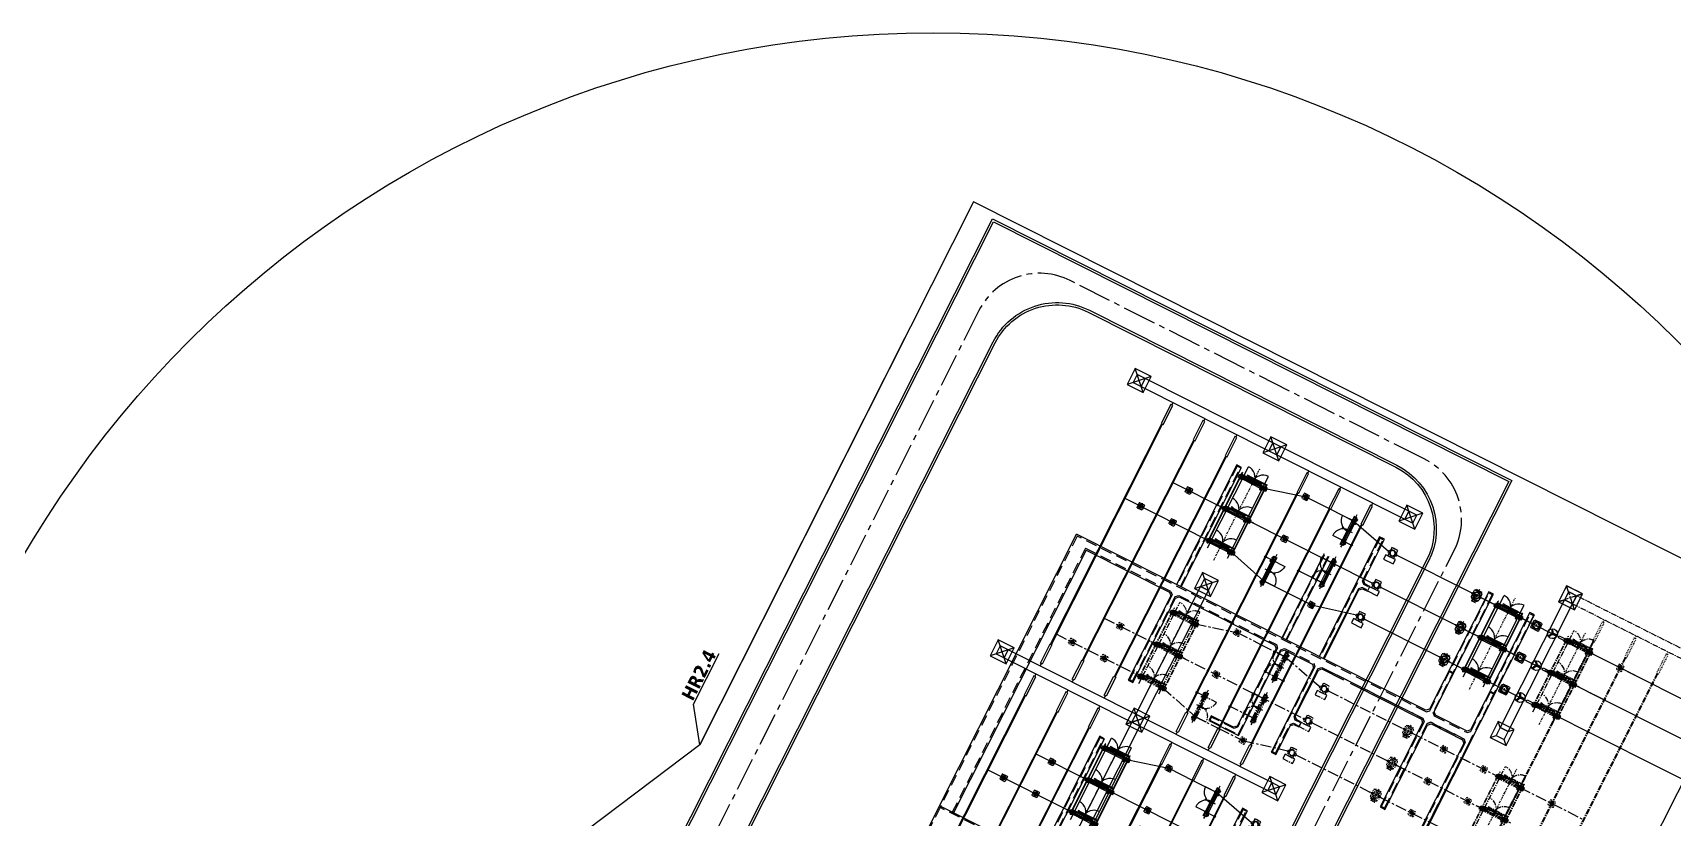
# Model space of a CAD drawing. Header units: metres. Extents: x 0 to 547597, y 0 to 1844684.
# Drawn here: x 543369.6 to 543552.9, y 1844589.8 to 1844677.6 of the extents above; entities that cross this region are included whole.
import ezdxf

# ---------------------------------------------------------------- set-up
doc = ezdxf.new("R2010")
doc.units = ezdxf.units.M
for name, pattern in [('CENTER', [2, 1.25, -0.25, 0.25, -0.25]), ('CENTER2', [1.125, 0.75, -0.125, 0.125, -0.125]), ('CONTINOUS', [0]), ('DASHED2', [0.375, 0.25, -0.125]), ('HIDDEN', [0.375, 0.25, -0.125]), ('HIDDEN2', [0.1875, 0.125, -0.0625])]:
    doc.linetypes.add(name, pattern=pattern)
for name, color, linetype in [('5_Thep', 4, 'Continuous'), ('6_Tim', 6, 'CENTER2'), ('DUONGOTO', 3, 'Continuous'), ('Hangrao', 6, 'FENCELINE2'), ('Muongcap', 11, 'Continuous'), ('MuongcapTL', 8, 'HIDDEN2'), ('TB220kVhientai', 7, 'Continuous'), ('THEP', 4, 'Continuous'), ('Tuong lai', 1, 'CENTER'), ('VIEN', 6, 'Continuous')]:
    doc.layers.add(name, color=color, linetype=linetype)
doc.styles.get("Standard").update_dxf_attribs({"font": 'simplex.shx'})
doc.styles.add('VNA', font='hoatbif.shx', dxfattribs={"width": 0.8})
doc.linetypes.add('FENCELINE2', pattern='A,0.25,-0.1,[132,ltypeshp.shx,S=0.1,R=0,X=-0.1,Y=0],-0.1,1', length=1.45)

# ---------------------------------------------------------------- blocks, each defined once
blk = doc.blocks.new('Xa.220kV.HT')
at = {"ltscale": 500}
for p, q in [((0, 0), (500, -500)), ((2000, 0), (1500, -500)), ((500, -1500), (0, -2000)), ((500, -1500), (500, -17500)), ((1500, -1500), (500, -1500)), ((1500, -17500), (1500, -1500)), ((1500, -1500), (2000, -2000)), ((0, -17000), (500, -17500)), ((500, -17500), (1500, -17500)), ((2000, -17000), (1500, -17500)), ((500, -18500), (0, -19000)), ((1500, -18500), (2000, -19000))]:
    blk.add_line(p, q, dxfattribs=at)
for points in [[(0, -2000), (2000, -2000), (2000, 0), (0, 0)], [(500, -1500), (1500, -1500), (1500, -500), (500, -500)], [(0, -19000), (2000, -19000), (2000, -17000), (0, -17000)], [(500, -18500), (1500, -18500), (1500, -17500), (500, -17500)]]:
    blk.add_lwpolyline(points, close=True, dxfattribs=at)
for points in [[(1500, -500), (500, -1500)], [(500, -500), (1500, -1500)], [(1500, -17500), (500, -18500)], [(500, -17500), (1500, -18500)]]:
    blk.add_lwpolyline(points, dxfattribs=at)
blk = doc.blocks.new('SD.220kV.HT')
for p, q in [((-325, 264), (-264, 325)), ((-325, -264), (-325, 264)), ((-264, 325), (264, 325)), ((264, 325), (325, 264)), ((325, -264), (325, 264)), ((-325, -264), (-264, -325)), ((-264, -325), (264, -325)), ((325, -264), (264, -325))]:
    blk.add_line(p, q)
at = {"color": 8, "linetype": 'CENTER', "ltscale": 20}
for p, q in [((0, 377), (0, -377)), ((-377, 0), (377, 0))]:
    blk.add_line(p, q, dxfattribs=at)
for radius in [222, 200, 85.9]:
    blk.add_circle((0, 0), radius)
at = {"linetype": 'HIDDEN', "ltscale": 0.5}
blk.add_circle((0, 0), 110, dxfattribs=at)
blk = doc.blocks.new('DCL.220kV.3pha.HT')
at = {"color": 8, "linetype": 'CENTER', "ltscale": 200}
for p, q in [((0, 2140), (0, -2140)), ((5718, 0), (-5722, 0))]:
    blk.add_line(p, q, dxfattribs=at)
at = {"ltscale": 500}
for p, q in [((4800, 1250), (-5409, 1250)), ((4270, 1541), (-4530, 1541)), ((-4530, 1541), (-4530, 1500)), ((4270, 1500), (-4530, 1500)), ((-3774, 0), (-4305, 0)), ((-4038, 1632), (-4160, 1632)), ((-4108, 1540), (-4108, 1697)), ((-4078, 88), (-4000, 88)), ((-4078, 88), (-4078, -88)), ((-4041, 1398), (-4041, 1295)), ((-4041, 1398), (-3959, 1398)), ((-4041, 1205), (-4041, 88)), ((-4041, -1205), (-4041, 49)), ((-3959, 49), (-4041, 49)), ((-4041, 49), (-4041, -88)), ((-3959, 88), (-4000, 88)), ((-3922, 88), (-4000, 88)), ((-3962, 1632), (-3840, 1632)), ((-3959, 1398), (-3959, 1295)), ((-3959, 1205), (-3959, 88)), ((-3959, -1205), (-3959, 49)), ((-3959, 49), (-3959, -88)), ((-3922, 88), (-3922, -88)), ((-3899, 1445), (-3768, 1559)), ((-3892, 1540), (-3892, 1697)), ((-3874, 1071), (-3730, 1011)), ((-3790, 1311), (-3690, 1496)), ((-3785, 1207), (-3664, 1111)), ((226, 0), (-305, 0)), ((-38, 1632), (-160, 1632)), ((-108, 1540), (-108, 1697)), ((-78, 88), (-78, -88)), ((-78, 88), (0, 88)), ((-41, 1398), (41, 1398)), ((-41, 1398), (-41, 1295)), ((-41, 1205), (-41, 88)), ((-41, -1205), (-41, 49)), ((-41, 49), (-41, -88)), ((41, 49), (-41, 49)), ((78, 88), (0, 88)), ((41, 88), (0, 88)), ((38, 1632), (160, 1632)), ((41, 1398), (41, 1295)), ((41, 1205), (41, 88)), ((41, -1205), (41, 49)), ((41, 49), (41, -88)), ((78, 88), (78, -88)), ((101, 1445), (232, 1559)), ((108, 1540), (108, 1697)), ((126, 1071), (270, 1011)), ((210, 1311), (310, 1496)), ((215, 1207), (336, 1111)), ((4226, 0), (3695, 0)), ((3962, 1632), (3840, 1632)), ((3892, 1540), (3892, 1697)), ((3922, 88), (3922, -88)), ((3922, 88), (4000, 88)), ((3959, 1398), (4041, 1398)), ((3959, 1398), (3959, 1295)), ((3959, 1205), (3959, 88)), ((3959, -1205), (3959, 49)), ((3959, 49), (3959, -88)), ((4041, 49), (3959, 49)), ((4041, 88), (4000, 88)), ((4078, 88), (4000, 88)), ((4038, 1632), (4160, 1632)), ((4041, 1398), (4041, 1295)), ((4041, 1205), (4041, 88)), ((4041, -1205), (4041, 49)), ((4041, 49), (4041, -88)), ((4078, 88), (4078, -88)), ((4101, 1445), (4232, 1559)), ((4108, 1540), (4108, 1697)), ((4126, 1071), (4270, 1011)), ((4210, 1311), (4310, 1496)), ((4215, 1207), (4336, 1111)), ((4800, -1250), (-5369, -1250)), ((4270, -1500), (-4530, -1500)), ((-4530, -1500), (-4530, -1541)), ((4270, -1541), (-4530, -1541)), ((-4038, -1632), (-4160, -1632)), ((-4108, -1540), (-4108, -1697)), ((-4078, -88), (-4041, -88)), ((-4041, -1398), (-4041, -1295)), ((-4041, -1398), (-3959, -1398)), ((-3962, -1632), (-3840, -1632)), ((-3922, -88), (-3959, -88)), ((-3959, -1398), (-3959, -1295)), ((-3899, -1445), (-3768, -1559)), ((-3892, -1540), (-3892, -1697)), ((-3790, -1311), (-3690, -1496)), ((-38, -1632), (-160, -1632)), ((-108, -1540), (-108, -1697)), ((-78, -88), (-41, -88)), ((-41, -1398), (-41, -1295)), ((-41, -1398), (41, -1398)), ((38, -1632), (160, -1632)), ((78, -88), (41, -88)), ((41, -1398), (41, -1295)), ((101, -1445), (232, -1559)), ((108, -1540), (108, -1697)), ((210, -1311), (310, -1496)), ((3962, -1632), (3840, -1632)), ((3892, -1540), (3892, -1697)), ((3922, -88), (3959, -88)), ((3959, -1398), (3959, -1295)), ((3959, -1398), (4041, -1398)), ((4038, -1632), (4160, -1632)), ((4078, -88), (4041, -88)), ((4041, -1398), (4041, -1295)), ((4101, -1445), (4232, -1559)), ((4108, -1540), (4108, -1697)), ((4210, -1311), (4310, -1496))]:
    blk.add_line(p, q, dxfattribs=at)
for points in [[(-4468, 1541), (-4468, -713), (-4408, -713), (-4408, 1541)], [(-4308, -1541), (-4308, 713), (-4248, 713), (-4248, -1541)], [(-3817, 1541), (-3817, 1730), (-4183, 1730), (-4183, 1370)], [(-4183, -1130), (-4183, 1130)], [(-3817, 1130), (-3817, -1130)], [(-468, 1541), (-468, -713), (-408, -713), (-408, 1541)], [(-308, -1541), (-308, 713), (-248, 713), (-248, -1541)], [(183, 1593), (183, 1730), (-183, 1730), (-183, 1370)], [(-183, -1130), (-183, 1130)], [(183, 1130), (183, -1130)], [(3532, 1541), (3532, -713), (3592, -713), (3592, 1541)], [(3692, -1541), (3692, 713), (3752, 713), (3752, -1541)], [(4183, 1593), (4183, 1730), (3817, 1730), (3817, 1370)], [(3817, -1130), (3817, 1130)], [(4183, 1130), (4183, -1130)], [(-3817, -1370), (-3817, -1730), (-4183, -1730), (-4183, -1370)], [(183, -1593), (183, -1730), (-183, -1730), (-183, -1370)], [(4183, -1593), (4183, -1730), (3817, -1730), (3817, -1370)]]:
    blk.add_lwpolyline(points, dxfattribs=at)
for points in [[(-4344, 713), (-4344, 904), (-4213, 904), (-4213, 713)], [(-344, 713), (-344, 904), (-213, 904), (-213, 713)], [(3656, 713), (3656, 904), (3787, 904), (3787, 713)], [(-4504, -713), (-4504, -904), (-4373, -904), (-4373, -713)], [(-504, -713), (-504, -904), (-373, -904), (-373, -713)], [(3496, -713), (3496, -904), (3627, -904), (3627, -713)]]:
    blk.add_lwpolyline(points, close=True, dxfattribs=at)
for centre, radius in [((-4000, 1250), 219), ((-4000, 1250), 186), ((-4108, 1632), 41.3), ((-4000, 1250), 60.7), ((-4022, 1380), 9.18), ((-4022, 1335), 9.18), ((-3978, 1380), 9.18), ((-3978, 1335), 9.18), ((-3892, 1632), 41.3), ((-3735, 1520), 51), ((-3735, 1520), 21), ((-3707, 1068), 33.6), ((0, 1250), 219), ((0, 1250), 186), ((-108, 1632), 41.3), ((0, 1250), 60.7), ((-22, 1380), 9.18), ((-22, 1335), 9.18), ((22, 1380), 9.18), ((22, 1335), 9.18), ((108, 1632), 41.3), ((265, 1520), 51), ((265, 1520), 21), ((293, 1068), 33.6), ((4000, 1250), 219), ((4000, 1250), 186), ((3892, 1632), 41.3), ((4000, 1250), 60.7), ((3978, 1380), 9.18), ((3978, 1335), 9.18), ((4022, 1380), 9.18), ((4022, 1335), 9.18), ((4108, 1632), 41.3), ((4265, 1520), 51), ((4265, 1520), 21), ((4293, 1068), 33.6), ((-4000, -1250), 219), ((-4000, -1250), 186), ((-4108, -1632), 41.3), ((-4000, -1250), 60.7), ((-4022, -1335), 9.18), ((-4022, -1380), 9.18), ((-3978, -1335), 9.18), ((-3978, -1380), 9.18), ((-3892, -1632), 41.3), ((-3735, -1520), 51), ((-3735, -1520), 21), ((0, -1250), 219), ((0, -1250), 186), ((-108, -1632), 41.3), ((0, -1250), 60.7), ((-22, -1335), 9.18), ((-22, -1380), 9.18), ((22, -1335), 9.18), ((22, -1380), 9.18), ((108, -1632), 41.3), ((265, -1520), 51), ((265, -1520), 21), ((4000, -1250), 219), ((4000, -1250), 186), ((3892, -1632), 41.3), ((4000, -1250), 60.7), ((3978, -1335), 9.18), ((3978, -1380), 9.18), ((4022, -1335), 9.18), ((4022, -1380), 9.18), ((4108, -1632), 41.3), ((4265, -1520), 51), ((4265, -1520), 21)]:
    blk.add_circle(centre, radius, dxfattribs=at)
for centre, radius, start, end in [((-4083, 1237), 1325, 179.43221, 270.2187), ((-4077, -1204), 1292, 90.04311, 182.05474), ((-4000, 1250), 117, 110.49819, 69.50181), ((-3707, 1068), 61, 247.46185, 45.80362), ((-88, 1264), 1353, 180.5987, 270.41406), ((-88, -1264), 1353, 89.58594, 179.4013), ((0, 1250), 117, 110.49819, 69.50181), ((293, 1068), 61, 247.46185, 45.80362), ((3912, 1264), 1353, 180.5987, 270.41406), ((3912, -1264), 1353, 89.58594, 179.4013), ((4000, 1250), 117, 110.49819, 69.50181), ((4293, 1068), 61, 247.46185, 45.80362), ((-4000, -1250), 117, 290.49819, 249.50181), ((0, -1250), 117, 290.49819, 249.50181), ((4000, -1250), 117, 290.49819, 249.50181)]:
    blk.add_arc(centre, radius, start, end, dxfattribs=at)
blk = doc.blocks.new('DCL.220kV.1pha.HT')
at = {"color": 8, "linetype": 'CENTER', "ltscale": 200}
for p, q in [((2032, 0), (-2032, 0)), ((0, -461), (0, 821))]:
    blk.add_line(p, q, dxfattribs=at)
at = {"ltscale": 500}
for p, q in [((-1730, 183), (-1370, 183)), ((-1730, -183), (-1730, 183)), ((-1540, 108), (-1697, 108)), ((-1632, 38), (-1632, 160)), ((-1398, 41), (-1398, -41)), ((-1398, 41), (-1295, 41)), ((-1250, -219), (-1250, 1369)), ((-1205, 41), (49, 41)), ((-1130, 183), (1130, 183)), ((88, 78), (-88, 78)), ((-88, 78), (-88, 41)), ((49, 41), (-88, 41)), ((49, -41), (49, 41)), ((88, 78), (88, 0)), ((1205, 41), (88, 41)), ((1250, -219), (1250, 1409)), ((1398, 41), (1295, 41)), ((1730, 183), (1370, 183)), ((1398, 41), (1398, -41)), ((1540, 108), (1697, 108)), ((1632, 38), (1632, 160)), ((1730, -183), (1730, 183)), ((-1517, -183), (-1730, -183)), ((-1540, -108), (-1697, -108)), ((-1632, -38), (-1632, -160)), ((-1445, -101), (-1559, -232)), ((-1311, -210), (-1496, -310)), ((-1398, -41), (-1295, -41)), ((-1205, -41), (49, -41)), ((1130, -183), (-1130, -183)), ((49, -41), (-88, -41)), ((-88, -78), (-88, -41)), ((88, -78), (-88, -78)), ((88, -41), (88, 0)), ((88, -78), (88, 0)), ((1205, -41), (88, -41)), ((1071, -126), (1011, -270)), ((1207, -215), (1111, -336)), ((1398, -41), (1295, -41)), ((1311, -210), (1496, -310)), ((1445, -101), (1559, -232)), ((1517, -183), (1730, -183)), ((1540, -108), (1697, -108)), ((1632, -38), (1632, -160))]:
    blk.add_line(p, q, dxfattribs=at)
for centre, major_axis, ratio, start_param, end_param in [((-1632, 108), (0.3, 41.3), 1, 1.5780857, 7.861271), ((-1250, 0), (0, 219), 1, 1.5701091, 7.8532944), ((-1250, 0), (-1, 186), 1, 1.5632, 7.8463853), ((-1380, 22), (-0.74, 9.15), 1, 1.4901799, 7.7733652), ((-1250, 0), (-1, 117), 1, 1.9188781, 7.4865417), ((-1335, 22), (-0.74, 9.15), 1, 1.4901799, 7.7733652), ((-1250, 0), (1.6, 60.7), 1, 1.5963887, 7.879574), ((-1307, -29), (1000, 1037), 0.9387455, -0.7582227, 0.7582226), ((1318, 2), (-1016, 1021), 0.9528756, -0.7582226, 0.7582227), ((1250, 0), (2, 219), 1, 1.5785076, 7.8616929), ((1250, 0), (0, 186), 1, 1.5700273, 7.8532126), ((1250, 0), (-2, 117), 1, -1.2260877, 4.3415758), ((1250, 0), (1.6, 60.7), 1, 1.5963887, 7.879574), ((1335, 22), (-0.59, 9.16), 1, 1.5061798, 7.7893651), ((1380, 22), (-0.59, 9.16), 1, 1.5061798, 7.7893651), ((1632, 108), (0.3, 41.3), 1, 1.5780857, 7.861271), ((-1632, -108), (-1.8, 41.3), 1, 1.5275893, 7.8107746), ((-1520, -265), (0, 51), 1, 1.5705363, 7.8537216), ((-1520, -265), (-1, 20.9), 1, 1.5241697, 7.807355), ((-1380, -22), (-0.74, 9.15), 1, 1.4901799, 7.7733652), ((-1335, -22), (-0.74, 9.15), 1, 1.4901799, 7.7733652), ((1067, -293), (0.5, 61), 1, 1.1862472, 3.9498324), ((1067, -293), (1.4, 33.6), 1, 1.6133574, 7.8965427), ((1335, -22), (-0.59, 9.16), 1, 1.5061798, 7.7893651), ((1380, -22), (-0.59, 9.16), 1, 1.5061798, 7.7893651), ((1520, -265), (0, 51), 1, 1.5705363, 7.8537216), ((1520, -265), (-1, 20.9), 1, 1.5241697, 7.807355), ((1632, -108), (-1.8, 41.3), 1, 1.5275893, 7.8107746)]:
    blk.add_ellipse(centre, major_axis=major_axis, ratio=ratio, start_param=start_param, end_param=end_param, dxfattribs=at)
blk = doc.blocks.new('BD.220kV.Ht')
at = {"color": 8, "linetype": 'CENTER', "ltscale": 200}
for p, q in [((-728, 0), (854, 0)), ((0, 728), (0, -728))]:
    blk.add_line(p, q, dxfattribs=at)
for p, q in [((-487, 215), (-591, 215)), ((-487, -367), (-487, 367)), ((-367, 487), (-35, 487)), ((-195, 248), (-205, 238)), ((-63, 311), (-63, 345)), ((63, 345), (-63, 345)), ((35, 571), (-35, 571)), ((-35, 345), (-35, 571)), ((35, 345), (35, 571)), ((35, 487), (367, 487)), ((63, 311), (63, 345)), ((195, 248), (205, 238)), ((487, -367), (487, 367)), ((487, 215), (591, 215)), ((611, 111), (591, 111)), ((611, 169), (755, 169)), ((611, 169), (611, -169)), ((-487, -215), (-591, -215)), ((-367, -487), (-35, -487)), ((-195, -248), (-205, -238)), ((-63, -311), (-63, -345)), ((63, -345), (-63, -345)), ((-35, -345), (-35, -571)), ((35, -396), (-35, -396)), ((35, -571), (-35, -571)), ((35, -345), (35, -571)), ((35, -487), (367, -487)), ((63, -311), (63, -345)), ((195, -248), (205, -238)), ((487, -215), (591, -215)), ((611, -111), (591, -111)), ((611, -169), (755, -169))]:
    blk.add_line(p, q)
for points in [[(-591, 348), (-487, 348), (-487, -348), (-591, -348)], [(-104, 111), (104, 111), (104, -111), (-104, -111)], [(591, 348), (487, 348), (487, -348), (591, -348)]]:
    blk.add_lwpolyline(points, close=True)
for points in [[(755, -230), (755, 230)], [(785, 230), (785, -230)]]:
    blk.add_lwpolyline(points)
for centre, radius, start, end in [((-367, 367), 120, 89.99999, 179.99999), ((367, 367), 120, 359.99999, 89.99999), ((770, 230), 14.8, 0, 180), ((-367, -367), 120, 179.99999, 269.99999), ((367, -367), 120, 269.99999, 359.99999), ((770, -230), 14.8, 180, 0)]:
    blk.add_arc(centre, radius, start, end)
at = {"extrusion": (0, 0, -1)}
for major_axis, start_param, end_param in [((-398, 1), -1.4848776, 1.4794921), ((317, 1), 0.003476, 6.2866613), ((398, 0), -1.4813217, 1.483048)]:
    blk.add_ellipse((0, 0), major_axis=major_axis, ratio=1, start_param=start_param, end_param=end_param, dxfattribs=at)
blk = doc.blocks.new('BDA.220.HT')
for p, q in [((-487, 396), (-396, 487)), ((-487, 396), (-487, -396)), ((-451, 183), (-465, 183)), ((-465, 183), (-465, -183)), ((-451, 183), (-451, -183)), ((-376, 169), (-451, 169)), ((396, 487), (-396, 487)), ((-307, 361), (-317, 351)), ((-317, 351), (-205, 238)), ((-307, 361), (-195, 248)), ((-195, 248), (-205, 238)), ((-88, 25), (-88, -25)), ((88, 25), (-88, 25)), ((-35, 411), (35, 411)), ((-35, 396), (35, 396)), ((88, -25), (88, 25)), ((307, 361), (195, 248)), ((195, 248), (205, 238)), ((317, 351), (205, 238)), ((307, 361), (317, 351)), ((487, 396), (396, 487)), ((487, 396), (487, -396)), ((-396, -487), (-487, -396)), ((-451, -183), (-465, -183)), ((-376, -169), (-451, -169)), ((396, -487), (-396, -487)), ((-317, -351), (-205, -238)), ((-307, -361), (-317, -351)), ((-307, -361), (-195, -248)), ((-195, -248), (-205, -238)), ((-88, -25), (88, -25)), ((195, -248), (205, -238)), ((307, -361), (195, -248)), ((317, -351), (205, -238)), ((307, -361), (317, -351)), ((487, -396), (396, -487))]:
    blk.add_line(p, q)
at = {"extrusion": (0, 0, -1)}
for centre, major_axis, start_param, end_param in [((0, 0), (1, 412), 3.223561, 6.1940047), ((0, 0), (1, 398), 3.227597, 6.1919666), ((-317, 317), (2.2, 23.8), 4.6186063, 10.9017916), ((-317, 317), (0.5, 14.1), 4.674404348920586, 10.95758965610017), ((0, 0), (-2, 317), -1.5660482, 4.7171371), ((0, 0), (0, 412), 0.0861025, 3.2276951), ((0, 0), (-2, 398), 0.0923836, 3.2339763), ((317, 317), (2.2, 23.8), 4.6186063, 10.9017916), ((317, 317), (0.5, 14.1), 4.674404348920586, 10.95758965610017), ((-317, -317), (2.2, 23.8), 4.6186063, 10.9017916), ((-317, -317), (0.5, 14.1), 4.674404348920586, 10.95758965610017), ((317, -317), (2.2, 23.8), 4.6186063, 10.9017916), ((317, -317), (0.5, 14.1), 4.674404348920586, 10.95758965610017)]:
    blk.add_ellipse(centre, major_axis=major_axis, ratio=1, start_param=start_param, end_param=end_param, dxfattribs=at)
blk = doc.blocks.new('MC.220kV.1pha.HT')
at = {"ltscale": 500}
for p, q in [((-530, 362), (-530, -362)), ((503, 362), (-530, 362)), ((-530, 171), (-530, -171)), ((-125, 506), (-125, 322)), ((122, 506), (-125, 506)), ((122, 323), (122, 506)), ((503, 605), (503, -605)), ((1037, 605), (503, 605)), ((503, -362), (503, 362)), ((1037, -605), (1037, 605)), ((-530, -362), (503, -362)), ((-125, -506), (-125, -322)), ((122, -506), (-125, -506)), ((122, -323), (122, -506)), ((503, -605), (1037, -605))]:
    blk.add_line(p, q, dxfattribs=at)
at = {"ltscale": 500, "extrusion": (0, 0, -1)}
for major_axis, start_param, end_param in [((-345, 2), -0.0064245, 6.2767608), ((-291, 7), -0.0223825, 6.2608028)]:
    blk.add_ellipse((0, 0), major_axis=major_axis, ratio=1, start_param=start_param, end_param=end_param, dxfattribs=at)
blk = doc.blocks.new('nganDZ-2TC')
at = {"ltscale": 500}
for p, q in [((-4000, 11021), (-4000, 20500)), ((0, 11021), (0, 20500)), ((4000, 11021), (4000, 20500)), ((-4001, 11021), (-4000, 18000)), ((0, 11021), (0, 18000)), ((4000, 11021), (4000, 18000)), ((-4001, 11021), (-4000, 12670)), ((0, 11021), (0, 12670)), ((4000, 11021), (4000, 12670)), ((-4001, 506), (-4001, 9979)), ((0, 506), (0, 9979)), ((4000, 506), (4000, 9979)), ((0, -16150), (0, -506)), ((0, -25500), (0, -18850)), ((4000, -29500), (4000, -18850))]:
    blk.add_line(p, q, dxfattribs=at)
for p, q in [((-2750, -5500), (-2750, -4500)), ((2500, -5500), (2500, -8500)), ((2750, -11500), (2750, -12500))]:
    blk.add_line(p, q)
for points in [[(-4000, -16150), (-5250, -11500), (-5250, -8500), (-5250, -5500), (-4000, -506)], [(4000, -16150), (5250, -11500), (5250, -8500), (5250, -5500), (4000, -506)]]:
    blk.add_lwpolyline(points, dxfattribs=at)
for centre in [(-2750, -4500), (2500, -8500), (2750, -12500)]:
    blk.add_circle(centre, 104)
for name, p in [('BDA.220.HT', (-4000, 18000)), ('BDA.220.HT', (0, 18000)), ('BDA.220.HT', (4000, 18000)), ('DCL.220kV.3pha.HT', (0, 14500)), ('BD.220kV.Ht', (-4000, 10500)), ('BD.220kV.Ht', (0, 10500)), ('BD.220kV.Ht', (4000, 10500)), ('MC.220kV.1pha.HT', (-4000, 0)), ('MC.220kV.1pha.HT', (0, 0)), ('MC.220kV.1pha.HT', (4000, 0)), ('DCL.220kV.3pha.HT', (0, -17500)), ('SD.220kV.HT', (0, -23500)), ('SD.220kV.HT', (4000, -23500)), ('SD.220kV.HT', (4000, -27500))]:
    blk.add_blockref(name, p, dxfattribs=at)
at = {"ltscale": 500, "rotation": 180}
for p in [(-4000, -5500), (1250, -5500)]:
    blk.add_blockref('DCL.220kV.1pha.HT', p, dxfattribs=at)
at = {"ltscale": 500, "xscale": -1}
for name, p in [('SD.220kV.HT', (5250, -5500)), ('DCL.220kV.1pha.HT', (4000, -11500)), ('SD.220kV.HT', (-5250, -11500)), ('SD.220kV.HT', (0, -11500))]:
    blk.add_blockref(name, p, dxfattribs=at)
blk = doc.blocks.new('Suchuoi.220kV.TL')
for p, q in [((0, -300), (0, 0)), ((-120, -300), (-120, -2706)), ((120, -300), (-120, -300)), ((120, -2706), (120, -300)), ((-120, -2706), (120, -2706))]:
    blk.add_line(p, q)
blk = doc.blocks.new('CSV.220.TL')
for p, q in [((-96, 39), (-514, -192)), ((-96, 542), (-96, 39)), ((60, 547), (60, 38)), ((60, 38), (504, -182)), ((-19, -43), (-464, -287)), ((-19, -43), (464, -282))]:
    blk.add_line(p, q)
for major_axis, start_param, end_param in [((0, 549), -1.5704774, 4.7127079), ((0, 131), 4.7112283, 10.9944136)]:
    blk.add_ellipse((0, 0), major_axis=major_axis, ratio=1, start_param=start_param, end_param=end_param)
blk = doc.blocks.new('XT220-2TC')
at = {"ltscale": 500}
for p, q in [((5500, 2206), (5500, 23847)), ((9500, 2206), (9500, 23847)), ((13500, 2206), (13500, 23847)), ((500, -500), (0, 0)), ((2000, 0), (1500, -500)), ((17500, -500), (17000, 0)), ((19000, 0), (18500, -500)), ((500, -1500), (0, -2000)), ((17500, -500), (1500, -500)), ((1500, -500), (1500, -1500)), ((1500, -1500), (17500, -1500)), ((2000, -2000), (1500, -1500)), ((17500, -1500), (17000, -2000)), ((17500, -1500), (17500, -500)), ((19000, -2000), (18500, -1500))]:
    blk.add_line(p, q, dxfattribs=at)
for points in [[(5500, 24436), (5662, 23847), (5338, 23847)], [(9500, 24436), (9662, 23847), (9338, 23847)], [(13500, 24436), (13662, 23847), (13338, 23847)], [(0, 0), (0, -2000), (2000, -2000), (2000, 0)], [(17000, 0), (17000, -2000), (19000, -2000), (19000, 0)], [(500, -500), (500, -1500), (1500, -1500), (1500, -500)], [(17500, -500), (17500, -1500), (18500, -1500), (18500, -500)]]:
    blk.add_lwpolyline(points, close=True, dxfattribs=at)
at = {"ltscale": 500, "xscale": -1, "rotation": 180}
for p in [(5500, -500), (9500, -500), (13500, -500)]:
    blk.add_blockref('Suchuoi.220kV.TL', p, dxfattribs=at)
at = {"ltscale": 500}
for p in [(5500, -1000), (9500, -1000), (13500, -1000)]:
    blk.add_blockref('CSV.220.TL', p, dxfattribs=at)
at = {"style": 'VNA', "width": 0.8}
for s, p in [('C', (5763, 22037)), ('B', (9763, 22037)), ('A', (13763, 22037))]:
    blk.add_text(s, height=1000, dxfattribs=at).set_placement(p)
blk = doc.blocks.new('Suchuoi.220kV.HT')
for p, q in [((0, -300), (0, 0)), ((-120, -300), (-120, -2706)), ((120, -300), (-120, -300)), ((120, -2706), (120, -300)), ((-120, -2706), (120, -2706))]:
    blk.add_line(p, q)
blk = doc.blocks.new('xadoi.220kV.HT')
at = {"ltscale": 500}
for p, q in [((31794, -5457), (4206, -5457)), ((31794, -5543), (4206, -5543)), ((31794, -9457), (4206, -9457)), ((31794, -9543), (4206, -9543)), ((31794, -13457), (4206, -13457)), ((31794, -13543), (4206, -13543))]:
    blk.add_line(p, q, dxfattribs=at)
for p in [(0, 0), (34000, 0)]:
    blk.add_blockref('Xa.220kV.HT', p, dxfattribs=at)
at = {"ltscale": 500, "rotation": 90}
for p in [(1500, -5500), (1500, -9500), (1500, -13500)]:
    blk.add_blockref('Suchuoi.220kV.HT', p, dxfattribs=at)
at = {"ltscale": 500, "xscale": -1, "rotation": 270}
for p in [(34500, -5500), (34500, -9500), (34500, -13500)]:
    blk.add_blockref('Suchuoi.220kV.HT', p, dxfattribs=at)
blk = doc.blocks.new('mb moiTQK')
at = {"layer": 'Tuong lai'}
h = blk.add_hatch(color=256, dxfattribs=at)
edge = h.paths.add_edge_path()
edge.add_arc((-160, -8), 0.1, 0, 360)
h = blk.add_hatch(color=256, dxfattribs=at)
edge = h.paths.add_edge_path()
edge.add_arc((-156, -12), 0.1, 0, 360)
h = blk.add_hatch(color=256, dxfattribs=at)
edge = h.paths.add_edge_path()
edge.add_arc((-152, -16), 0.1, 0, 360)
for p, q in [((-141.75, -46), (-141.75, -45)), ((-106, -100), (-157, -100))]:
    blk.add_line(p, q)
at = {"color": 1, "linetype": 'CONTINOUS'}
blk.add_lwpolyline([(-106, -100), (-109.76, -102.66), (-116.1, -102.66)], dxfattribs=at)
blk.add_circle((-141.75, -45), 0.104)
at = {"layer": '6_Tim', "ltscale": 5}
blk.add_lwpolyline([(-12, -94, 0.427353), (-4.5, -86), (-4.5, -39.5, 0.414214), (-9.5, -34.5), (-163.41, -34.5, 0.414214), (-171, -42.09), (-171, -86.41, 0.414214), (-163.41, -94), (-60.7, -94, -0.414214), (-55.7, -99, 0.414214)], format="xyb", dxfattribs=at)
at = {"layer": 'DUONGOTO'}
for points in [[(-93.65, -97.25), (-173.25, -97.25), (-173.25, -32.25), (-12.5, -32.25, 0.414215), (-7.75, -27.5), (-7.75, -13.27, 0.267292), (-9.88, -9.21), (-9.88, -0.22)], [(-93.4, -97), (-173, -97), (-173, -32.5), (-12.5, -32.5, 0.414215), (-7.5, -27.5), (-7.5, -13.28, 0.259372), (-9.63, -9.07), (-9.63, -0.22)]]:
    blk.add_lwpolyline(points, format="xyb", dxfattribs=at)
for points in [[(-15.5, -91), (-161, -91, -0.414216), (-169, -83), (-169, -44.5, -0.414211), (-161, -36.5), (-12.5, -36.5, -0.414214), (-7.5, -41.5), (-7.5, -83, -0.414214)], [(-15.5, -90.75), (-161, -90.75, -0.414216), (-168.75, -83), (-168.75, -44.5, -0.414211), (-161, -36.75), (-12.5, -36.75, -0.414214), (-7.75, -41.5), (-7.75, -83, -0.414214)]]:
    blk.add_lwpolyline(points, format="xyb", close=True, dxfattribs=at)
at = {"layer": 'Hangrao'}
for p, q in [((-9.94, 0), (-174, 0)), ((-174, 0), (-174, -100)), ((-174, -100), (-106, -100)), ((-106, -100), (-77.5, -114))]:
    blk.add_line(p, q, dxfattribs=at)
at = {"layer": 'Muongcap'}
for p, q in [((-134.02, -23.22), (-160.97, -23.22)), ((-160.97, -23.22), (-160.97, -23.82)), ((-160.97, -23.82), (-146.28, -23.82)), ((-151.02, -23.82), (-151.02, -23.22)), ((-151.02, -23.82), (-151.02, -23.22)), ((-146.28, -23.82), (-145.98, -24.12)), ((-134.02, -23.22), (-145.98, -23.22)), ((-144.88, -24.12), (-144.58, -23.82)), ((-144.88, -24.12), (-144.58, -23.82)), ((-144.58, -23.82), (-134.02, -23.82)), ((-144.58, -23.82), (-134.02, -23.82)), ((-145.98, -24.12), (-145.98, -28.07)), ((-144.88, -28.07), (-144.88, -24.12)), ((-144.88, -28.07), (-144.88, -24.12)), ((-146.28, -28.37), (-160.97, -28.37)), ((-160.97, -28.37), (-160.97, -28.97)), ((-160.97, -28.97), (-146.28, -28.97)), ((-151.02, -28.97), (-151.02, -28.37)), ((-151.02, -28.97), (-151.02, -28.37)), ((-145.98, -28.07), (-146.28, -28.37)), ((-146.28, -28.97), (-145.98, -29.27)), ((-145.98, -29.27), (-145.98, -73)), ((-144.58, -28.37), (-144.88, -28.07)), ((-144.58, -28.37), (-144.88, -28.07)), ((-144.88, -29.27), (-144.58, -28.97)), ((-144.88, -29.27), (-144.58, -28.97)), ((-144.88, -38.21), (-144.88, -29.27)), ((-144.88, -38.21), (-144.88, -29.27)), ((-134.02, -28.37), (-144.58, -28.37)), ((-134.02, -28.37), (-144.58, -28.37)), ((-144.58, -28.97), (-134.02, -28.97)), ((-144.58, -28.97), (-134.02, -28.97)), ((-134.02, -28.97), (-134.02, -28.37)), ((-134.02, -28.97), (-134.02, -28.37)), ((-111.98, -29.27), (-111.98, -73)), ((-144.88, -41.72), (-144.88, -39.01)), ((-155.83, -42.02), (-160.97, -42.02)), ((-160.97, -42.02), (-160.97, -42.62)), ((-155.53, -41.72), (-155.83, -42.02)), ((-154.93, -41.11), (-155.53, -41.11)), ((-155.53, -41.11), (-155.53, -41.72)), ((-154.93, -41.72), (-154.93, -41.11)), ((-154.63, -42.02), (-154.93, -41.72)), ((-145.98, -42.02), (-154.63, -42.02)), ((-144.58, -42.02), (-144.88, -41.72)), ((-138.83, -42.02), (-144.58, -42.02)), ((-138.53, -41.72), (-138.83, -42.02)), ((-137.93, -41.11), (-138.53, -41.11)), ((-138.53, -41.11), (-138.53, -41.72)), ((-137.93, -41.72), (-137.93, -41.11)), ((-137.63, -42.02), (-137.93, -41.72)), ((-134.02, -42.02), (-137.63, -42.02)), ((-134.02, -42.62), (-134.02, -42.02)), ((-121.83, -42.02), (-126.97, -42.02)), ((-126.97, -42.02), (-126.97, -42.62)), ((-160.97, -42.62), (-145.98, -42.62)), ((-144.88, -42.92), (-144.58, -42.62)), ((-144.88, -46.4), (-144.88, -42.92)), ((-144.58, -42.62), (-134.02, -42.62)), ((-126.97, -42.62), (-111.98, -42.62)), ((-145.98, -46.7), (-156.5, -46.7)), ((-156.5, -47.3), (-145.98, -47.3)), ((-144.58, -46.7), (-144.88, -46.4)), ((-144.88, -47.6), (-144.58, -47.3)), ((-144.88, -59.6), (-144.88, -47.6)), ((-134.02, -46.7), (-144.58, -46.7)), ((-144.58, -47.3), (-134.92, -47.3)), ((-134.92, -47.3), (-134.62, -47.6)), ((-134.62, -47.6), (-134.62, -50.42)), ((-134.02, -50.42), (-134.02, -46.7)), ((-134.62, -50.42), (-134.02, -50.42)), ((-145.98, -59.9), (-160.97, -59.9)), ((-160.97, -59.9), (-160.97, -60.5)), ((-144.58, -59.9), (-144.88, -59.6)), ((-134.02, -59.9), (-144.58, -59.9)), ((-134.02, -60.5), (-134.02, -59.9)), ((-111.98, -59.9), (-126.97, -59.9)), ((-126.97, -59.9), (-126.97, -60.5)), ((-160.97, -60.5), (-145.98, -60.5)), ((-144.88, -60.8), (-144.58, -60.5)), ((-144.88, -71.25), (-144.88, -60.8)), ((-144.58, -60.5), (-134.02, -60.5)), ((-126.97, -60.5), (-111.98, -60.5)), ((-144.88, -71.25), (-111.98, -71.25)), ((-111.98, -73), (-145.98, -73)), ((-111.98, -73), (-94.98, -73))]:
    blk.add_line(p, q, dxfattribs=at)
at = {"layer": 'MuongcapTL', "linetype": 'DASHED2', "ltscale": 5}
for p, q in [((-151.12, -23.72), (-151.12, -23.32)), ((-151.12, -23.72), (-151.12, -23.32)), ((-151.12, -23.72), (-151.12, -23.32)), ((-134.12, -23.32), (-145.83, -23.32)), ((-145.03, -24.02), (-144.73, -23.72)), ((-144.73, -23.72), (-134.12, -23.72)), ((-145.03, -28.17), (-145.03, -24.02)), ((-151.12, -28.87), (-151.12, -28.47)), ((-151.12, -28.87), (-151.12, -28.47)), ((-151.12, -28.87), (-151.12, -28.47)), ((-145.83, -29.17), (-145.83, -72.85)), ((-144.73, -28.47), (-145.03, -28.17)), ((-145.03, -41.82), (-145.03, -29.17)), ((-145.03, -29.17), (-144.73, -28.87)), ((-134.12, -28.47), (-144.73, -28.47)), ((-144.73, -28.87), (-134.12, -28.87)), ((-134.12, -28.87), (-134.12, -28.47)), ((-111.83, -29.17), (-111.83, -72.85)), ((-155.73, -42.12), (-160.87, -42.12)), ((-160.87, -42.12), (-160.87, -42.52)), ((-155.43, -41.82), (-155.73, -42.12)), ((-155.43, -41.21), (-155.43, -41.82)), ((-144.73, -42.12), (-145.03, -41.82)), ((-138.73, -42.12), (-144.73, -42.12)), ((-138.43, -41.82), (-138.73, -42.12)), ((-138.43, -41.21), (-138.43, -41.82)), ((-138.03, -41.82), (-138.03, -41.21)), ((-137.73, -42.12), (-138.03, -41.82)), ((-134.12, -42.12), (-137.73, -42.12)), ((-134.12, -42.52), (-134.12, -42.12)), ((-121.73, -42.12), (-126.87, -42.12)), ((-126.87, -42.12), (-126.87, -42.52)), ((-160.87, -42.52), (-145.98, -42.52)), ((-145.03, -46.5), (-145.03, -42.82)), ((-145.03, -42.82), (-144.73, -42.52)), ((-144.73, -42.52), (-134.12, -42.52)), ((-126.87, -42.52), (-111.98, -42.52)), ((-156.4, -46.8), (-145.98, -46.8)), ((-145.98, -47.2), (-156.4, -47.2)), ((-144.73, -46.8), (-145.03, -46.5)), ((-145.03, -47.5), (-144.73, -47.2)), ((-145.03, -59.7), (-145.03, -47.5)), ((-134.12, -46.8), (-144.73, -46.8)), ((-144.73, -47.2), (-134.82, -47.2)), ((-134.82, -47.2), (-134.52, -47.5)), ((-134.52, -47.5), (-134.52, -50.32)), ((-134.12, -50.32), (-134.12, -46.8)), ((-134.52, -50.32), (-134.12, -50.32)), ((-145.98, -60), (-160.87, -60)), ((-160.87, -60), (-160.87, -60.4)), ((-160.87, -60.4), (-145.98, -60.4)), ((-144.73, -60), (-145.03, -59.7)), ((-145.03, -60.7), (-144.73, -60.4)), ((-134.12, -60), (-144.73, -60)), ((-144.73, -60.4), (-134.12, -60.4)), ((-134.12, -60.4), (-134.12, -60)), ((-111.98, -60), (-126.87, -60)), ((-126.87, -60), (-126.87, -60.4)), ((-126.87, -60.4), (-111.98, -60.4)), ((-145.03, -71.4), (-145.03, -60.7)), ((-145.03, -71.4), (-111.98, -71.4)), ((-145.83, -72.85), (-111.98, -72.85)), ((-111.83, -72.85), (-94.98, -72.85))]:
    blk.add_line(p, q, dxfattribs=at)
at = {"layer": 'MuongcapTL', "linetype": 'DASHED2', "ltscale": 100}
for p, q in [((-145.03, -41.82), (-145.03, -29.17)), ((-155.03, -41.21), (-155.03, -41.82)), ((-155.03, -41.82), (-154.73, -42.12)), ((-154.73, -42.12), (-145.98, -42.12)), ((-144.73, -42.12), (-145.03, -41.82)), ((-138.73, -42.12), (-144.73, -42.12)), ((-138.43, -41.82), (-138.73, -42.12)), ((-138.43, -41.21), (-138.43, -41.82))]:
    blk.add_line(p, q, dxfattribs=at)
at = {"layer": 'MuongcapTL', "linetype": 'DASHED2', "ltscale": 5}
blk.add_lwpolyline([(-145.83, -29.17), (-146.13, -28.87), (-160.87, -28.87), (-160.87, -28.47), (-146.13, -28.47), (-145.83, -28.17), (-145.83, -24.02), (-146.13, -23.72), (-160.87, -23.72), (-160.87, -23.32), (-134.12, -23.32), (-134.12, -23.72), (-144.73, -23.72), (-145.03, -24.02), (-145.03, -28.17), (-144.73, -28.47), (-134.12, -28.47), (-134.12, -28.87), (-144.73, -28.87), (-145.03, -29.17)], dxfattribs=at)
at = {"layer": 'Tuong lai'}
for p, q in [((-160, -12), (-160, -8)), ((-143, -12), (-143, -8)), ((-160, -16), (-160, -12)), ((-156, -12), (-156, -16)), ((-143, -16), (-143, -12)), ((-143, -29.48), (-143, -18.5)), ((-139, -29.48), (-139, -18.5)), ((-135, -29.48), (-135, -18.5)), ((-143, -29.48), (-143, -22.5)), ((-139, -29.48), (-139, -22.5)), ((-135, -29.48), (-135, -22.5)), ((-143, -29.48), (-143, -27.83)), ((-139, -29.48), (-139, -27.83)), ((-135, -29.48), (-135, -27.83)), ((-143, -39.99), (-143, -30.52)), ((-139, -39.99), (-139, -30.52)), ((-135, -39.99), (-135, -30.52)), ((-139, -56.65), (-139, -41.01)), ((-136.5, -46), (-136.5, -49)), ((-136.25, -52), (-136.25, -53)), ((-139, -66), (-139, -59.35)), ((-135, -70), (-135, -59.35))]:
    blk.add_line(p, q, dxfattribs=at)
for points in [[(-143, -56.65), (-144.25, -52), (-144.25, -49), (-144.25, -46), (-143, -41.01)], [(-135, -56.65), (-133.75, -52), (-133.75, -49), (-133.75, -46), (-135, -41.01)]]:
    blk.add_lwpolyline(points, dxfattribs=at)
for centre, radius in [((-160, -8), 0.1), ((-156, -12), 0.1), ((-152, -16), 0.1), ((-136.5, -49), 0.104), ((-136.25, -53), 0.104)]:
    blk.add_circle(centre, radius, dxfattribs=at)
at = {"layer": 'TB220kVhientai', "xscale": 0.001000000000004775, "yscale": 0.001000000000004775, "zscale": 0.001000000000004775}
for p in [(-156, -40.5), (-122, -40.5)]:
    blk.add_blockref('nganDZ-2TC', p, dxfattribs=at)
at = {"layer": 'THEP', "color": 5, "xscale": 0.001000000000004775, "yscale": 0.001000000000004775, "zscale": 0.001000000000004775}
for name, p in [('XT220-2TC', (-165.5, -19.5)), ('xadoi.220kV.HT', (-165.5, -39.5)), ('xadoi.220kV.HT', (-131.5, -39.5)), ('xadoi.220kV.HT', (-165.5, -56.5)), ('xadoi.220kV.HT', (-131.5, -56.5))]:
    blk.add_blockref(name, p, dxfattribs=at)
at = {"layer": 'THEP', "color": 5, "xscale": 0.001, "yscale": 0.001, "zscale": 0.001, "rotation": 270}
for p in [(-129.5, -56.5), (-112.5, -56.5)]:
    blk.add_blockref('Xa.220kV.HT', p, dxfattribs=at)
at = {"layer": 'Tuong lai', "yscale": 0.001000000000004775}
for name, p, xscale, zscale in [('xadoi.220kV.HT', (-165.5, -2.5), 0.001000000000004775, 0.001000000000004775), ('SD.220kV.HT', (-160, -12), -0.001000000000004775, 0.001000000000002387), ('SD.220kV.HT', (-143, -12), -0.001000000000004775, 0.001000000000002387), ('DCL.220kV.3pha.HT', (-156, -17.25), 0.001000000000004775, 0.001000000000004775), ('DCL.220kV.3pha.HT', (-139, -17.25), 0.001000000000004775, 0.001000000000004775), ('SD.220kV.HT', (-143, -20.5), -0.001000000000004775, 0.001000000000002387), ('SD.220kV.HT', (-139, -20.5), -0.001000000000004775, 0.001000000000002387), ('SD.220kV.HT', (-143, -25.5), -0.001000000000004775, 0.001000000000002387), ('SD.220kV.HT', (-139, -25.5), -0.001000000000004775, 0.001000000000002387), ('SD.220kV.HT', (-135, -25.5), -0.001000000000004775, 0.001000000000002387), ('BD.220kV.Ht', (-143, -30), 0.001000000000004775, 0.001000000000004775), ('BD.220kV.Ht', (-139, -30), 0.001000000000004775, 0.001000000000004775), ('BD.220kV.Ht', (-135, -30), 0.001000000000004775, 0.001000000000004775), ('MC.220kV.1pha.HT', (-143, -40.5), 0.001000000000004775, 0.001000000000004775), ('MC.220kV.1pha.HT', (-139, -40.5), 0.001000000000004775, 0.001000000000004775), ('MC.220kV.1pha.HT', (-135, -40.5), 0.001000000000004775, 0.001000000000004775), ('SD.220kV.HT', (-133.75, -46), -0.001000000000004775, 0.001000000000002387), ('DCL.220kV.1pha.HT', (-135, -52), -0.001000000000004775, 0.001000000000002387), ('SD.220kV.HT', (-144.25, -52), -0.001000000000004775, 0.001000000000002387), ('SD.220kV.HT', (-139, -52), -0.001000000000004775, 0.001000000000002387), ('DCL.220kV.3pha.HT', (-139, -58), 0.001000000000004775, 0.001000000000004775), ('SD.220kV.HT', (-139, -64), 0.001000000000004775, 0.001000000000004775), ('SD.220kV.HT', (-135, -64), 0.001000000000004775, 0.001000000000004775), ('SD.220kV.HT', (-135, -68), 0.001000000000004775, 0.001000000000004775)]:
    blk.add_blockref(name, p, dxfattribs=dict(at, xscale=xscale, zscale=zscale))
at = {"layer": 'Tuong lai', "xscale": 0.001000000000004775, "yscale": 0.001000000000004775, "zscale": 0.001000000000004775, "rotation": 180}
for p in [(-143, -46), (-137.75, -46)]:
    blk.add_blockref('DCL.220kV.1pha.HT', p, dxfattribs=at)
at = {"layer": 'VIEN', "color": 14, "insert": (-112.93, -103.6), "char_height": 1.5, "width": 5.3385, "attachment_point": 5, "rotation": 180}
blk.add_mtext('\\A1;{\\fTahoma|b1|i0|c0|p34;\\C1;HR\\fTahoma|b1|i0|c163|p34;2.4}', dxfattribs=at)
blk = doc.blocks.new('ACAD-DinhViTuyenDz220kV')
blk.add_circle((543470.188, 1844560.07), 117.551)
at = {"layer": '5_Thep', "rotation": 243.2403583287449}
blk.add_blockref('mb moiTQK', (543485.661, 1844458.313), dxfattribs=at)

msp = doc.modelspace()

# ---------------------------------------------------------------- block references
msp.add_blockref('ACAD-DinhViTuyenDz220kV', (0, 0))

doc.saveas('drawing.dxf')
